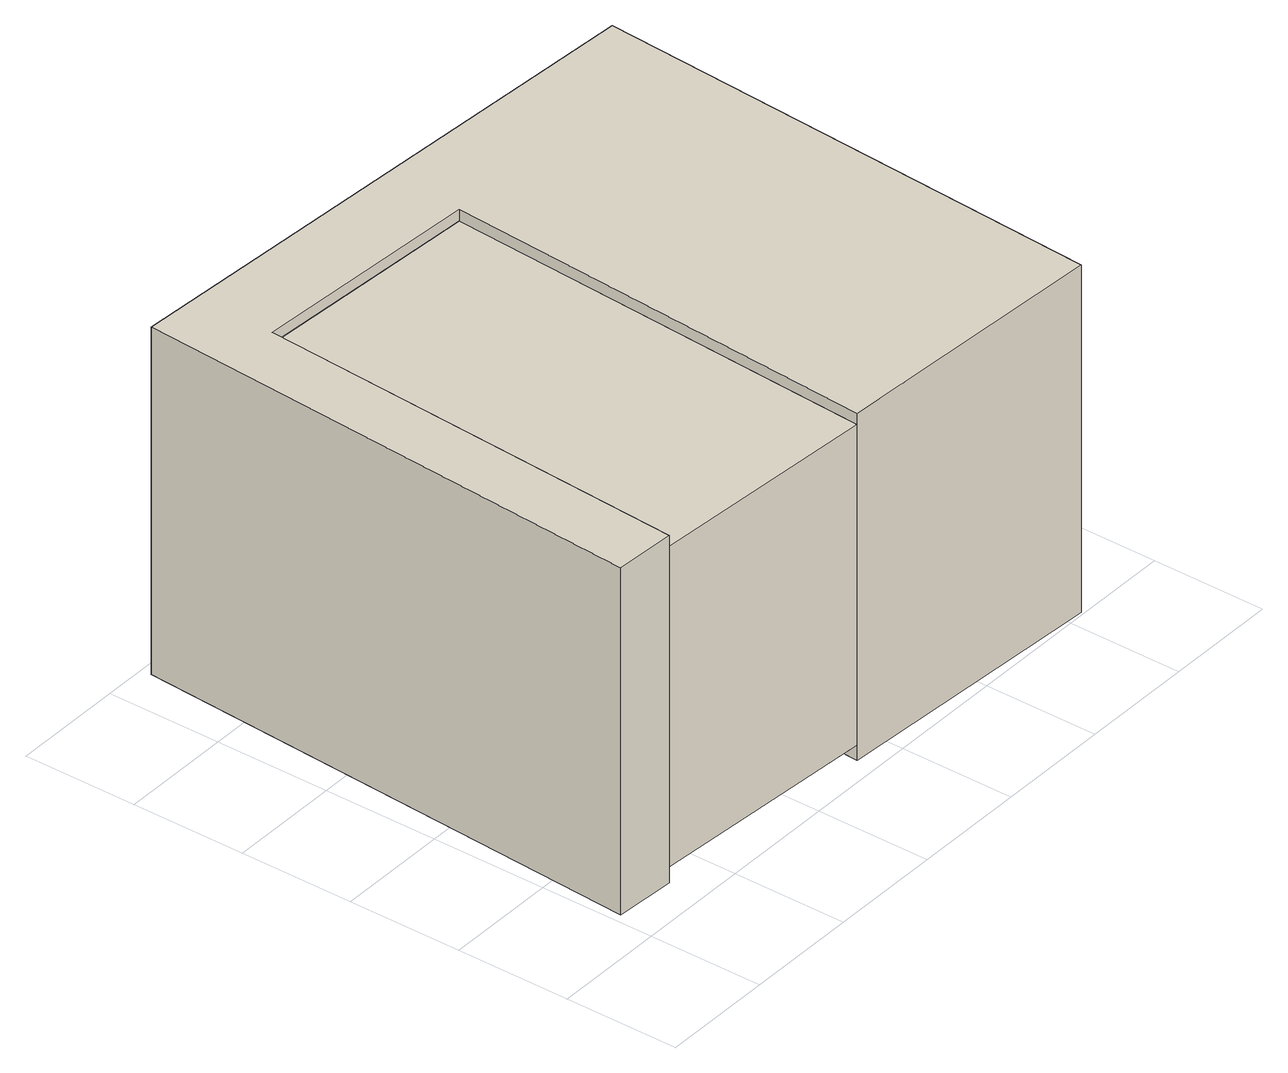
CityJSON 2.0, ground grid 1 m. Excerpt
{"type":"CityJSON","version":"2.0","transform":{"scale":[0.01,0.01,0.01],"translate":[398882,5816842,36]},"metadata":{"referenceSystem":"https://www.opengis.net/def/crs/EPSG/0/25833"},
"CityObjects":{
"building1":{"type":"Building","attributes":{"Gemeindeschluessel":"11000011","function":"51009_1610"},"address":[{"country":"Germany","locality":"Berlin"}],"children":["building1-1","building1-2"]},
"building1-1":{"type":"BuildingPart","attributes":{"BezugspunktDach":"2200","measuredHeight":3.12,"storeysAboveGround":0},"parents":["building1"],"geometry":[{"type":"MultiSurface","lod":"1","boundaries":[[[0,1,2,3,4,5,6,7]],[[8,9,10,11,12,13,14,15]],[[8,15,7,6]],[[9,8,6,5]],[[10,9,5,4]],[[11,10,4,3]],[[12,11,16,17,18,19,20,3,2]],[[21,13,12,2,1],[22,18,17,21]],[[23,22,1,0]],[[14,13,21,24]],[[15,14,0,7]],[[20,19,18,17,16]],[[22,21,17,18]],[[24,21,22,23]]]}]},
"building1-2":{"type":"BuildingPart","attributes":{"BezugspunktDach":"2200","measuredHeight":2.87,"storeysAboveGround":0},"parents":["building1"],"geometry":[{"type":"MultiSurface","lod":"1","boundaries":[[[19,18,22,23]],[[21,17,16,24]],[[24,16,19,23]],[[25,21,24,26,23,22]],[[27,17,21,22,18]],[[16,17,18,19]]]}]}
},
"vertices":[
[62,31,330],[87,417,330],[293,404,330],[268,17,330],[516,2,330],[545,458,330],[38,491,330],[8,34,330],[38,491,19],[545,458,19],[516,2,19],[268,17,19],[293,404,19],[87,417,19],[62,31,19],[8,34,19],[268,17,33],[293,404,33],[293,404,320],[268,17,320],[268,17,212],[87,417,33],[87,417,320],[62,31,320],[62,31,33],
[87,417,248],[62,31,176],[293,404,171]
]}
